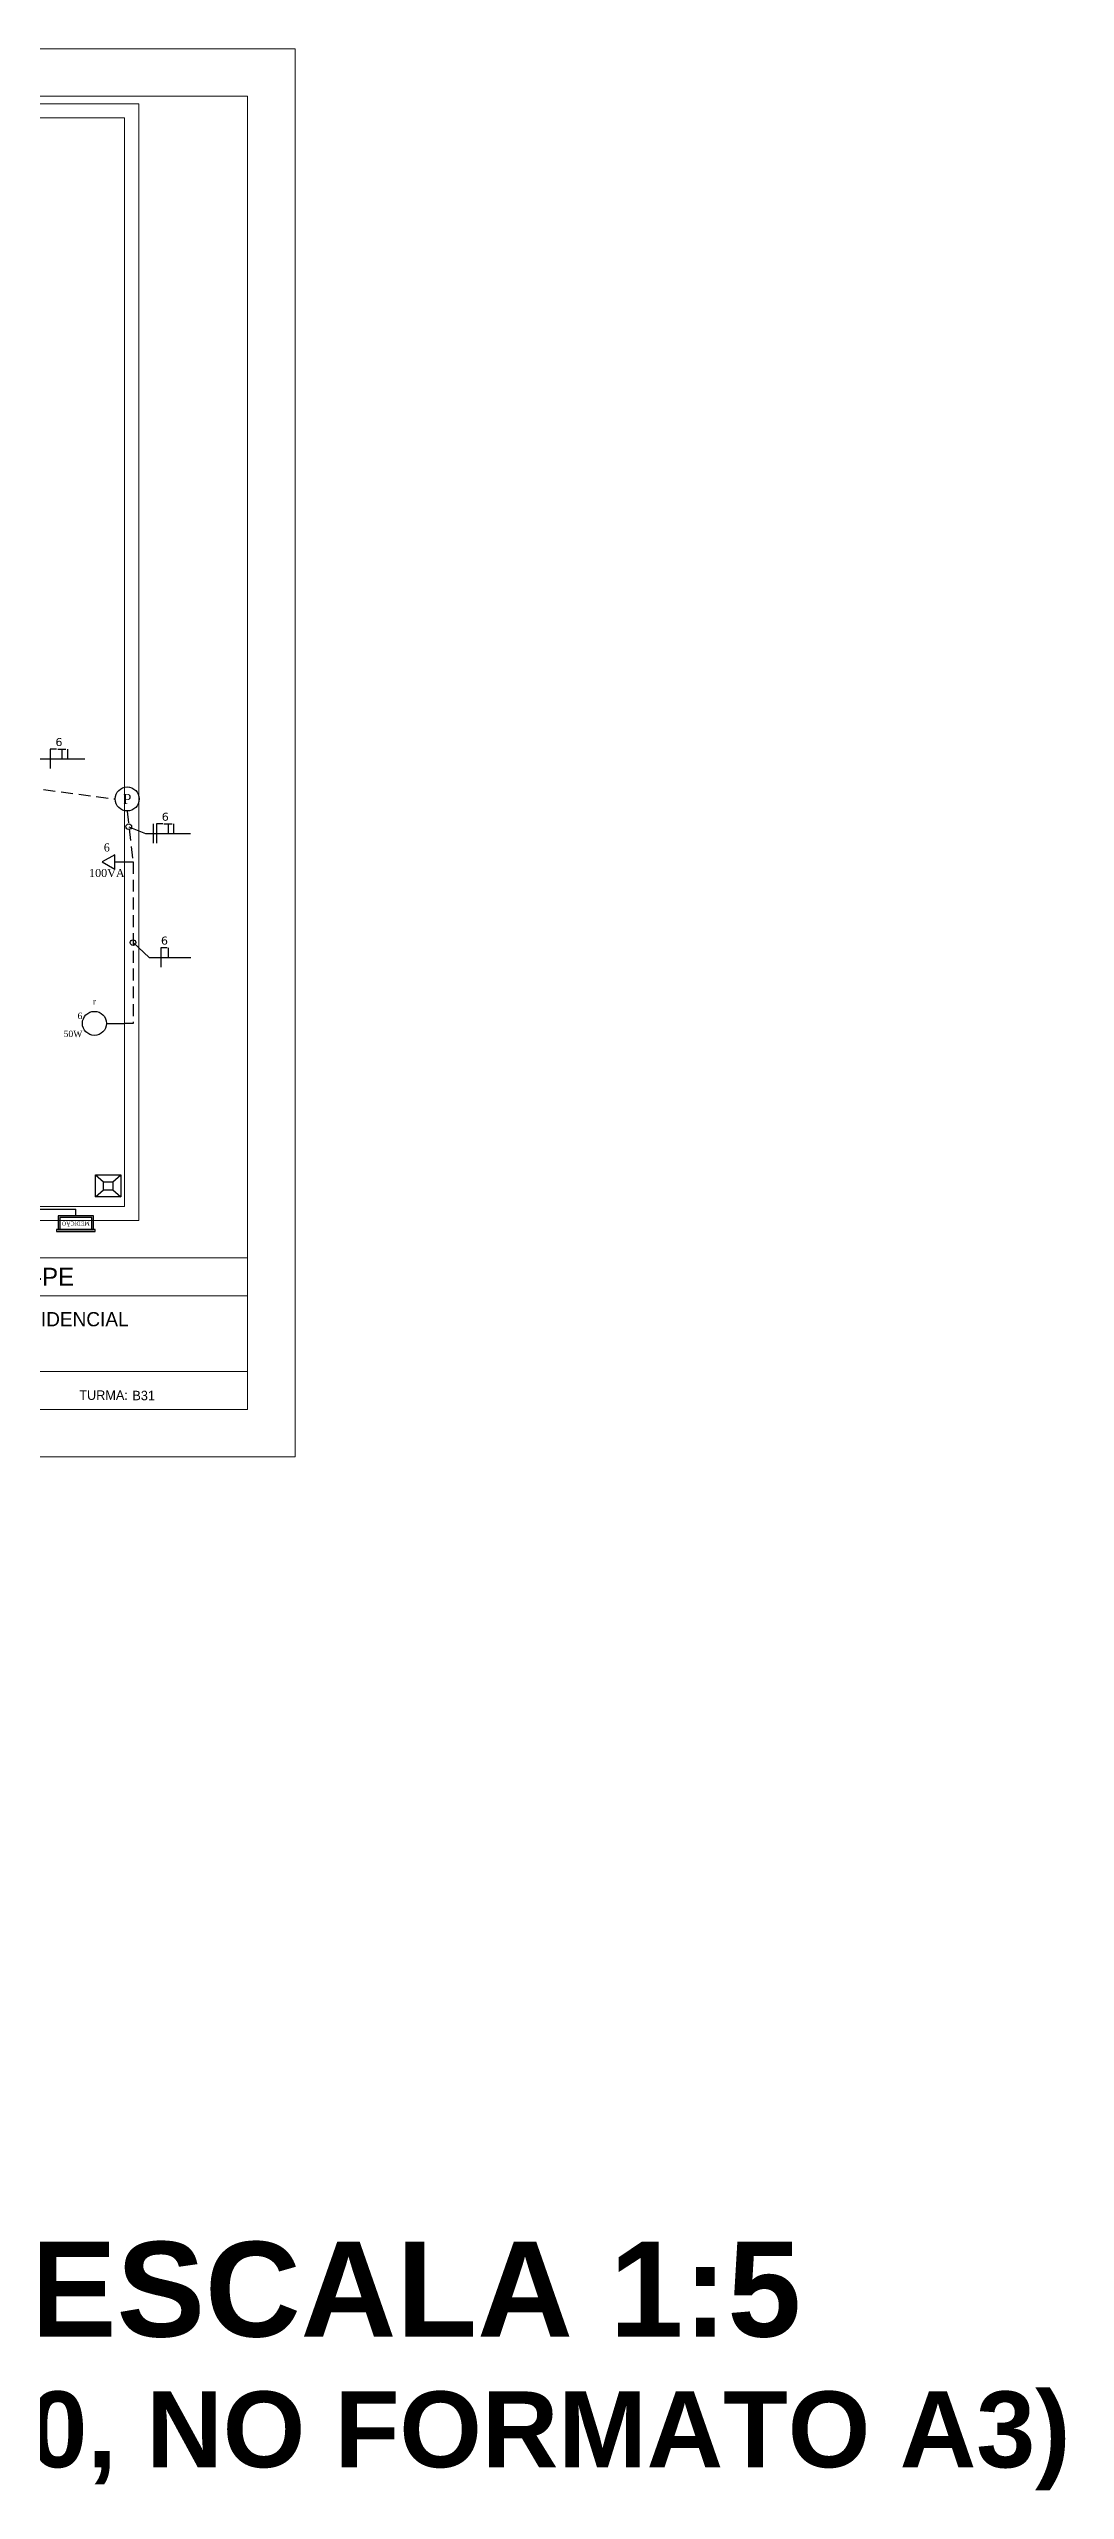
# Model space of a CAD drawing. Extents: x -8832 to -1466, y -5142 to -2323.
# Drawn here: x -2538 to -1466, y -5142 to -2567 of the extents above; entities that cross this region are included whole.
import ezdxf
from ezdxf.enums import TextEntityAlignment as Align

# ---------------------------------------------------------------- set-up
doc = ezdxf.new("R2010")
doc.units = 0
doc.header["$LTSCALE"] = 50
doc.header["$MEASUREMENT"] = 0
doc.linetypes.add('DASHED', pattern=[0.75, 0.5, -0.25])
doc.linetypes.add('HIDDEN', pattern=[0.375, 0.25, -0.125])
doc.layers.get('0').update_dxf_attribs({"linetype": 'CONTINUOUS'})
for name, color, linetype in [('Eletrodutos', 6, 'CONTINUOUS'), ('fiacão', 3, 'CONTINUOUS'), ('Muro', 194, 'CONTINUOUS'), ('SIMBOLOGIA', 1, 'CONTINUOUS'), ('text', 6, 'CONTINUOUS'), ('TX-GM', 3, 'CONTINUOUS')]:
    doc.layers.add(name, color=color, linetype=linetype)
doc.styles.add('ITALICC', font='italicc', dxfattribs={"height": 4})
doc.styles.add('JMS1', font='times.ttf')
doc.styles.add('JMS2', font='times.ttf')
doc.styles.add('SANSSERIFBOLD', font='sasb____.pfb')

# ---------------------------------------------------------------- blocks, each defined once
blk = doc.blocks.new('A$C7BD834D8')
blk.add_line((112, 0), (0, 0))
blk.add_circle((188, 0), 75)
at = {"linetype": 'Continuous', "style": 'JMS1'}
for tag, p in [('POT.', (263, 66)), ('CIRC.', (263, -47))]:
    blk.add_attdef(tag, text='', height=40, dxfattribs=at).set_placement(p, align=Align.MIDDLE_LEFT)
blk.add_attdef('CMD', text='', height=40, dxfattribs=at).set_placement((188, -104), align=Align.MIDDLE_CENTER)
blk = doc.blocks.new('A$C7A1A14DC')
at = {"layer": 'SIMBOLOGIA'}
blk.add_line((0.097, 0), (0, 0), dxfattribs=at)
blk.add_lwpolyline([(0.222, 0), (0.097, 0.072), (0.097, -0.072)], close=True, dxfattribs=at)
at = {"layer": 'SIMBOLOGIA', "linetype": 'Continuous', "style": 'JMS1'}
blk.add_attdef('POT', text='', height=0.08, dxfattribs=at).set_placement((0.177, 0.11), align=Align.MIDDLE_LEFT)
blk.add_attdef('CIRC.', (0.177, -0.145), '', height=0.08, dxfattribs=at)
blk = doc.blocks.new('A$C4C972E47')
at = {"layer": 'SIMBOLOGIA', "linetype": 'Continuous'}
blk.add_circle((60, 0), 60, dxfattribs=at)
at = {"layer": 'SIMBOLOGIA', "linetype": 'Continuous', "style": 'JMS1'}
blk.add_text('P', height=50, dxfattribs=at).set_placement((60, 0), align=Align.MIDDLE_CENTER)
blk = doc.blocks.new('A$C74910228')
at = {"linetype": 'Continuous'}
h = blk.add_hatch(color=256, dxfattribs=at)
h.paths.add_polyline_path([(-246, 47), (-246, 25), (246, 25), (246, 47)])
h.paths.add_polyline_path([(-205, 25), (-226, 25), (-226, -150), (226, -150), (226, 25), (205, 25), (205, -128), (-205, -128)])
for points in [[(-246, 25), (246, 25), (246, 47), (-246, 47)], [(-226, -150), (226, -150), (226, 25), (-226, 25)], [(-205, -128), (205, -128), (205, 25), (-205, 25)]]:
    blk.add_lwpolyline(points, close=True, dxfattribs=at)
at = {"linetype": 'Continuous', "style": 'JMS2'}
blk.add_text('MEDIÇÃO', height=50, dxfattribs=at).set_placement((0, -52), align=Align.MIDDLE_CENTER)

msp = doc.modelspace()

# ---------------------------------------------------------------- linework, layer by layer
at = {"lineweight": 13}
for p, q in [((-2278.2, -2567), (-4378.2, -2567)), ((-2278.2, -4052), (-2278.2, -2567)), ((-2328.2, -2617), (-4253.2, -2617)), ((-2328.2, -4002), (-2328.2, -2617)), ((-4378.2, -4052), (-2278.2, -4052))]:
    msp.add_line(p, q, dxfattribs=at)
for p, q in [((-2548.6, -3315.8), (-2499.8, -3315.8)), ((-2453.6, -3387.3), (-2436, -3394.6)), ((-2436, -3394.6), (-2388.4, -3394.6)), ((-2449.1, -3509.6), (-2432.2, -3525.3)), ((-2432.2, -3525.3), (-2388.3, -3525.3))]:
    msp.add_line(p, q)
at = {"color": 2, "lineweight": 13}
for p, q in [((-3203.2, -3842), (-2328.2, -3842)), ((-3203.2, -3882), (-2328.2, -3882)), ((-3203.2, -3962), (-2328.2, -3962))]:
    msp.add_line(p, q, dxfattribs=at)
at = {"color": 0, "lineweight": 13}
msp.add_line((-4253.2, -4002), (-2328.2, -4002), dxfattribs=at)
at = {"layer": 'Eletrodutos', "linetype": 'HIDDEN'}
for p, q in [((-2655.1, -3333.2), (-2467.9, -3358.1)), ((-2455.3, -3370.8), (-2449.1, -3424.5)), ((-2449.1, -3424.5), (-2449.1, -3594.7))]:
    msp.add_line(p, q, dxfattribs=at)
at = {"layer": 'Eletrodutos', "linetype": 'DASHED'}
for p, q in [((-2458.1, -3424.5), (-2449.1, -3424.5)), ((-2449.1, -3594.7), (-2458.1, -3594.7))]:
    msp.add_line(p, q, dxfattribs=at)
at = {"layer": 'Eletrodutos'}
for p in [(-2550.8, -3790.6), (-2509.4, -3797.8)]:
    msp.add_line(p, (-2509.4, -3790.6), dxfattribs=at)
at = {"layer": 'Eletrodutos', "color": 167}
for centre in [(-2453.6, -3387.3), (-2449.1, -3509.6)]:
    msp.add_circle(centre, 3, dxfattribs=at)
at = {"layer": 'fiacão'}
for p, q in [((-2528.5, -3305.6), (-2519.9, -3305.6)), ((-2524.2, -3305.6), (-2524.2, -3315.8)), ((-2518, -3315.8), (-2518, -3305.6)), ((-2428, -3384.4), (-2428, -3404.8)), ((-2428, -3384.4), (-2428, -3404.8)), ((-2416.5, -3384.4), (-2407.9, -3384.4)), ((-2412.2, -3384.4), (-2412.2, -3394.6)), ((-2405.9, -3394.6), (-2405.9, -3384.4)), ((-2411.7, -3525.3), (-2411.7, -3515))]:
    msp.add_line(p, q, dxfattribs=at)
for points in [[(-2529.8, -3305.6), (-2536.4, -3305.6), (-2536.4, -3326)], [(-2529.8, -3305.6), (-2536.4, -3305.6), (-2536.4, -3326)], [(-2417.8, -3384.4), (-2424.3, -3384.4), (-2424.3, -3404.8)], [(-2417.8, -3384.4), (-2424.3, -3384.4), (-2424.3, -3404.8)], [(-2413.2, -3515), (-2419.8, -3515), (-2419.8, -3535.5)]]:
    msp.add_lwpolyline(points, dxfattribs=at)
at = {"layer": 'Muro', "lineweight": 13}
for p, q in [((-2443.1, -2624.9), (-4178.1, -2624.9)), ((-2443.1, -2624.9), (-2443.1, -3802.7)), ((-2458.1, -2639.9), (-4163.1, -2639.9)), ((-2458.1, -2639.9), (-2458.1, -3787.7)), ((-2714.4, -3787.7), (-2458.1, -3787.7)), ((-2714.4, -3802.7), (-2443.1, -3802.7))]:
    msp.add_line(p, q, dxfattribs=at)
at = {"layer": 'SIMBOLOGIA'}
for p, q in [((-2488.7, -3754.6), (-2480.1, -3762)), ((-2470.5, -3762), (-2461.9, -3754.6)), ((-2488.7, -3777.8), (-2480.1, -3770.3)), ((-2470.5, -3770.3), (-2461.9, -3777.8))]:
    msp.add_line(p, q, dxfattribs=at)
for points in [[(-2488.7, -3754.6), (-2461.9, -3754.6), (-2461.9, -3777.8), (-2488.7, -3777.8)], [(-2480.1, -3761.9), (-2470.5, -3761.9), (-2470.5, -3770.5), (-2480.1, -3770.5)]]:
    msp.add_lwpolyline(points, close=True, dxfattribs=at)

# ---------------------------------------------------------------- block references
at = {"linetype": 'Continuous', "xscale": 0.2109375000327418, "yscale": 0.2109375, "zscale": 0.2109375}
msp.add_blockref('A$C4C972E47', (-2467.9, -3358.1), dxfattribs=at)
at = {"linetype": 'Continuous'}
ref = msp.add_blockref('A$C7A1A14DC', (-2458.1, -3424.5), dxfattribs=dict(at, xscale=105.46875, yscale=105.46875, zscale=105.46875, rotation=180))
ref.add_attrib('POT', '100VA', dxfattribs={"linetype": 'Continuous', "height": 8.44, "style": 'JMS1'}).set_placement((-2476.7, -3436.1), align=Align.MIDDLE_CENTER)
ref.add_attrib('CIRC.', '6', dxfattribs={"linetype": 'Continuous', "height": 8.44, "style": 'JMS1'}).set_placement((-2476.7, -3409.2), align=Align.MIDDLE_CENTER)
at = {"layer": 'SIMBOLOGIA'}
ref = msp.add_blockref('A$C7BD834D8', (-2458.1, -3594.7), dxfattribs=dict(at, xscale=0.1687500000007276, yscale=0.1687500000007276, zscale=0.1687500000007276, rotation=180))
ref.add_attrib('POT.', '50W', dxfattribs={"layer": '0', "linetype": 'Continuous', "height": 6.75, "style": 'JMS1'}).set_placement((-2502.5, -3605.8), align=Align.MIDDLE_RIGHT)
ref.add_attrib('CIRC.', '6', dxfattribs={"layer": '0', "linetype": 'Continuous', "height": 6.75, "style": 'JMS1'}).set_placement((-2502.5, -3586.8), align=Align.MIDDLE_RIGHT)
ref.add_attrib('CMD', 'r', dxfattribs={"layer": '0', "linetype": 'Continuous', "height": 6.75, "style": 'JMS1'}).set_placement((-2489.8, -3577.2), align=Align.BOTTOM_CENTER)
at = {"layer": 'SIMBOLOGIA', "linetype": 'Continuous', "xscale": 0.08268750004481262, "yscale": 0.08268749917897367, "zscale": 0.08268750000000001, "rotation": 180}
msp.add_blockref('A$C74910228', (-2509.4, -3810.2), dxfattribs=at)

# ---------------------------------------------------------------- texts
at = {"color": 4, "lineweight": 13}
msp.add_text('INSTITUTO FEDERAL DE EDUC/CIENC/TECNOLOGIA-PE', height=19, dxfattribs=at).set_placement((-3193, -3871.5))
at = {"color": 2, "lineweight": 13}
for s, height, p in [('PROJETO DE INSTALAÇÕES ELÉTRICAS RESIDENCIAL', 15, (-2984.3, -3914.2)), ('TURMA:', 10, (-2505.8, -3991.8)), (' B31', 10, (-2453.5, -3992.2))]:
    msp.add_text(s, height=height, dxfattribs=at).set_placement(p)
at = {"layer": 'text', "char_height": 8.438, "width": 14.861, "attachment_point": 2, "rotation": 359.7276, "style": 'ITALICC'}
for insert in [(-2527.2, -3293.8), (-2415.1, -3372.6), (-2415.9, -3503.2)]:
    msp.add_mtext('{\\fVerdana|b0|i0|c0|p34;6}', dxfattribs=dict(at, insert=insert))
at = {"layer": 'TX-GM', "style": 'SANSSERIFBOLD'}
for s, height, p in [('ATENÇÃO: IMPRIMIR NA ESCALA 1:5', 100, (-4258.9, -4979.7)), ('(A PLANTA FICARÁ NA ESCALA 1:50, NO FORMATO A3)', 80, (-4490.1, -5117.5))]:
    msp.add_text(s, height=height, dxfattribs=at).set_placement(p)

doc.saveas('drawing.dxf')
